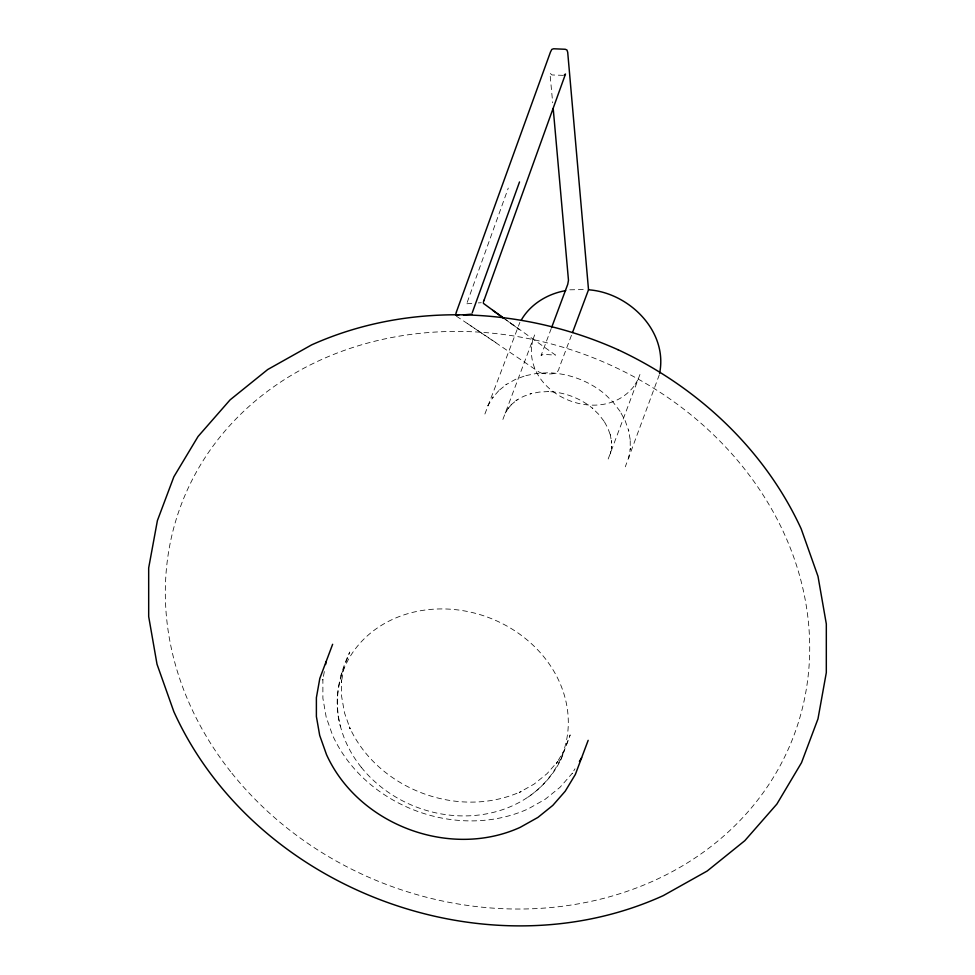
<?xml version="1.0" encoding="UTF-8"?>
<svg xmlns="http://www.w3.org/2000/svg" width="975" height="975" viewBox="0 0 975 975"><rect width="100%" height="100%" fill="white"/><g stroke="black" fill="none" stroke-linecap="round" stroke-linejoin="round"><path stroke-width="0.73" stroke-dasharray="4.88 3.66" d="M324.322 671.556L322.798 680.026L322.883 679.331L322.883 698.21L326.198 717.161L332.548 735.187C364.735 806.264 457.336 841.059 528.365 808.787L545.013 799.402L559.991 787.337L572.435 773.126L572.033 773.711L574.994 768.8M345.869 662.366L349.757 652.056C338.898 674.932 333.328 700.903 340.238 725.79L340.567 726.814M532.825 339.812L531.46 347.368L531.509 346.673C527.353 398.007 603.891 426.782 634.567 385.418L634.152 385.966L638.113 379.385M659.332 374.741L625.292 466.793M610.874 451.852L610.289 453.936L611.666 446.355L611.471 448.451L611.471 440.578L611.654 442.565L610.253 434.533L610.777 436.3L607.937 428.269L603.769 420.615L604.476 421.834L598.918 414.546L592.252 408.013L592.861 408.574C580.21 398.056 564.086 391.999 547.633 391.572L548.462 391.56L539.151 392.084L530.168 393.912L531.497 393.449L523.319 396.459L515.897 400.64L517.457 399.653L511.107 404.771L512.558 403.406L507.366 409.329L508.609 407.623L504.648 414.229L505.586 412.279M628.887 457.238L628.522 458.53L630.35 448.427L630.228 449.731L630.228 439.298L630.338 440.517L628.497 429.975L628.826 431.072L625.146 420.652L619.734 410.719L620.173 411.474L613.08 402.151L604.927 394.156C589.022 380.933 568.742 373.303 548.072 372.779L536.664 373.425L525.184 375.765L526.013 375.485L515.397 379.397L505.769 384.808L506.732 384.211L498.396 390.926L499.285 390.073L492.424 397.934L493.179 396.874L487.902 405.673L488.475 404.467M467.208 302.36L508.268 188.09M551.265 328.477L541.174 355.266L543.818 354.388L555.518 355.095L504.904 319.032M484.892 414.022L519.907 322.335M502.893 419.433L535.519 332.646M608.181 459.006L640.807 372.218M527.841 797.209L528.779 796.66C545.025 785.143 558.59 769.129 564.537 749.897L556.262 763.681L557.834 761.353L547.048 773.662L534.081 784.119L519.236 792.468L521.15 791.493C458.835 819.804 377.617 789.275 349.379 726.923L350.171 728.91L344.504 712.859L341.628 696.455L341.628 680.087L341.274 682.878L344.126 667.046L340.226 677.357M566.317 745.229L570.18 734.906L560.674 760.22M571.472 335.29L559.284 367.526C558.2 375.46 549.083 373.973 543.319 373.559M541.186 355.022L541.942 354.559L541.076 355.083M466.915 303.773L475.386 303.042M569.814 289.807L585.609 289.551M478.298 302.884L481.309 302.738M563.197 75.355L551.996 74.953L549.937 73.162L552.691 102.789M467.293 323.444L539.382 372.231L542.405 373.498M542.149 373.474L543.575 373.583M456.385 316.156L497.664 343.809M505.062 319.227L519.773 329.806L506.452 320.214M361.25 767.264A117.317 101.4 20.6 0 0 559.528 761.012A117.317 101.4 20.6 0 0 437.775 608.985A117.317 101.4 20.6 0 0 361.25 767.264M231.904 773.248A327.356 282.933 20.6 0 0 785.18 755.832A327.356 282.933 20.6 0 0 445.429 331.597A327.356 282.933 20.6 0 0 231.904 773.248"/><path stroke-width="1.46" d="M325.589 664.499L326.101 661.684M659.588 373.303C668.192 331.207 628.912 292.585 588.51 289.794L572.52 332.524M588.522 289.758L567.706 52.272L566.95 50.005L565.268 49.274L553.617 48.774L551.826 49.384L550.485 51.992L456.422 311.915M483.332 302.311L483.978 300.263M455.678 314.438L456.41 312.146M472.278 312.658L519.529 181.935M483.966 300.495L565.488 74.027L564.196 75.172M551.789 327.076L567.755 284.286L568.474 280.239L553.227 108.798M332.633 644.292L319.824 678.381L316.388 697.686L316.388 716.515L319.69 735.406L326.491 754.565C358.325 824.862 449.914 859.28 520.163 827.361L537.895 817.428L552.813 805.387L565.22 791.213L575.36 774.43L588.169 740.342M521.418 319.837C530.632 303.993 547.865 293.682 565.683 290.647M579.418 761.414L581.636 757.733M471.961 314.133L463.491 314.864M458.762 315.12L455.605 315.01M618.004 349.72C522.1 306.735 408.342 301.458 311.622 344.882L267.735 369.513L230.1 399.86L198.059 436.483L173.867 476.775L157.402 520.589L148.675 567.938L148.688 616.59L157.012 664.219L173.83 711.628C254.292 889.273 485.757 976.28 663.305 895.611L707.192 871.016L744.827 840.669L776.88 804.07L801.511 762.694L817.976 718.88L826.312 672.628L826.325 623.976L818.001 576.335L801.206 528.913C764.558 449.183 697.064 386.527 618.004 349.72L617.918 349.684M492.814 310.416L503.685 318.167M504.038 318.472L483.356 303.335"/></g></svg>
